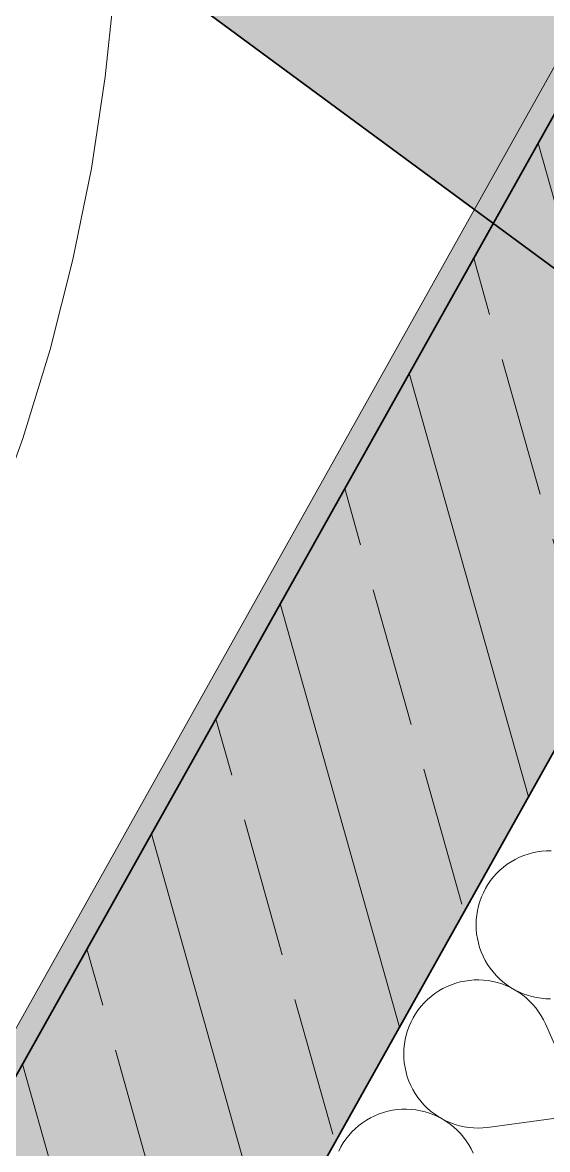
# Model space of a CAD drawing. Header units: metres. Extents: x -36 to 59, y 39 to 183.
# Drawn here: x 13.083 to 13.421, y 151.721 to 152.446 of the extents above; entities that cross this region are included whole.
import ezdxf

# ---------------------------------------------------------------- set-up
doc = ezdxf.new("R2010")
doc.units = ezdxf.units.M
doc.header["$MEASUREMENT"] = 0
for name, pattern in [('Punktlinie', [0.0035, 0, -0.0035]), ('Strichlinie_ eng', [0.0023, 0.0015, -0.0008]), ('Wipeout_Contour', [1, 0, -1])]:
    doc.linetypes.add(name, pattern=pattern)
for name, color, linetype in [('10  Decken', 7, 'Continuous'), ('10  Fassade_Deckschraffur', 7, 'Continuous'), ('10  Treppen + Rampen', 7, 'Continuous'), ('10  Wand Massiv', 7, 'Continuous'), ('10  Wand Massiv_Schnittschraffur', 7, 'Continuous'), ('20  Boden Aufbauten', 7, 'Continuous'), ('Neubau_10  Treppen + Rampen', 7, 'Continuous')]:
    doc.layers.add(name, color=color, linetype=linetype)

# ---------------------------------------------------------------- blocks, each defined once
blk = doc.blocks.new('*X60', base_point=(-0.16283, 98.00747))
at = {"layer": '10  Wand Massiv_Schnittschraffur', "color": 98, "linetype": 'Continuous', "lineweight": 13, "ltscale": 1000, "true_color": 0x000100}
for p, q in [((13.40563, 151.91017), (13.40286, 151.90901)), ((13.40848, 151.91115), (13.40563, 151.91017)), ((13.41139, 151.91195), (13.40848, 151.91115)), ((13.41433, 151.91257), (13.41139, 151.91195)), ((13.41732, 151.913), (13.41433, 151.91257)), ((13.42032, 151.91324), (13.41732, 151.913)), ((13.42333, 151.91329), (13.42032, 151.91324)), ((13.39263, 151.90269), (13.39035, 151.90072)), ((13.39503, 151.90451), (13.39263, 151.90269)), ((13.39754, 151.90617), (13.39503, 151.90451)), ((13.40016, 151.90767), (13.39754, 151.90617)), ((13.40286, 151.90901), (13.40016, 151.90767)), ((13.38619, 151.89637), (13.38432, 151.89401)), ((13.3882, 151.89861), (13.38619, 151.89637)), ((13.39035, 151.90072), (13.3882, 151.89861)), ((13.38105, 151.88895), (13.37966, 151.88628)), ((13.38261, 151.89153), (13.38105, 151.88895)), ((13.38432, 151.89401), (13.38261, 151.89153)), ((13.37741, 151.88069), (13.37655, 151.87781)), ((13.37845, 151.88352), (13.37741, 151.88069)), ((13.37966, 151.88628), (13.37845, 151.88352)), ((13.37587, 151.87487), (13.37538, 151.8719)), ((13.37655, 151.87781), (13.37587, 151.87487)), ((13.37509, 151.8689), (13.37498, 151.86589)), ((13.37498, 151.86589), (13.37506, 151.86288)), ((13.37538, 151.8719), (13.37509, 151.8689)), ((13.37506, 151.86288), (13.37533, 151.85988)), ((13.37533, 151.85988), (13.37579, 151.8569)), ((13.37579, 151.8569), (13.37644, 151.85396)), ((13.37644, 151.85396), (13.37727, 151.85107)), ((13.37727, 151.85107), (13.37829, 151.84823)), ((13.37829, 151.84823), (13.37948, 151.84547)), ((13.37948, 151.84547), (13.38084, 151.84278)), ((13.38084, 151.84278), (13.38237, 151.84019)), ((13.38237, 151.84019), (13.38406, 151.83769)), ((13.38406, 151.83769), (13.38591, 151.83531)), ((13.36778, 151.82949), (13.36483, 151.82887)), ((13.37076, 151.82991), (13.36778, 151.82949)), ((13.37377, 151.83015), (13.37076, 151.82991)), ((13.37678, 151.8302), (13.37377, 151.83015)), ((13.37979, 151.83006), (13.37678, 151.8302)), ((13.38278, 151.82973), (13.37979, 151.83006)), ((13.38575, 151.82921), (13.38278, 151.82973)), ((13.38591, 151.83531), (13.3879, 151.83305)), ((13.3879, 151.83305), (13.39003, 151.83093)), ((13.39003, 151.83093), (13.3923, 151.82894)), ((13.35099, 151.82309), (13.34848, 151.82142)), ((13.3536, 151.82459), (13.35099, 151.82309)), ((13.3563, 151.82592), (13.3536, 151.82459)), ((13.35908, 151.82708), (13.3563, 151.82592)), ((13.36193, 151.82807), (13.35908, 151.82708)), ((13.36483, 151.82887), (13.36193, 151.82807)), ((13.38867, 151.8285), (13.38575, 151.82921)), ((13.39155, 151.82761), (13.38867, 151.8285)), ((13.39437, 151.82654), (13.39155, 151.82761)), ((13.3923, 151.82894), (13.39468, 151.8271)), ((13.39711, 151.82529), (13.39437, 151.82654)), ((13.39468, 151.8271), (13.39717, 151.82541)), ((13.39977, 151.82388), (13.39711, 151.82529)), ((13.39717, 151.82541), (13.39977, 151.82388)), ((13.39977, 151.82388), (13.40246, 151.82252)), ((13.40233, 151.82229), (13.39977, 151.82388)), ((13.40479, 151.82055), (13.40233, 151.82229)), ((13.40246, 151.82252), (13.40523, 151.82133)), ((13.34165, 151.81552), (13.33964, 151.81328)), ((13.3438, 151.81763), (13.34165, 151.81552)), ((13.34608, 151.8196), (13.3438, 151.81763)), ((13.34848, 151.82142), (13.34608, 151.8196)), ((13.40713, 151.81866), (13.40479, 151.82055)), ((13.40523, 151.82133), (13.40806, 151.82033)), ((13.40935, 151.81662), (13.40713, 151.81866)), ((13.40806, 151.82033), (13.41096, 151.8195)), ((13.41143, 151.81445), (13.40935, 151.81662)), ((13.41096, 151.8195), (13.4139, 151.81885)), ((13.4139, 151.81885), (13.41688, 151.8184)), ((13.41688, 151.8184), (13.41988, 151.81813)), ((13.41988, 151.81813), (13.42289, 151.81806)), ((13.33605, 151.80844), (13.3345, 151.80586)), ((13.33777, 151.81092), (13.33605, 151.80844)), ((13.33964, 151.81328), (13.33777, 151.81092)), ((13.41338, 151.81215), (13.41143, 151.81445)), ((13.41517, 151.80973), (13.41338, 151.81215)), ((13.41681, 151.8072), (13.41517, 151.80973)), ((13.33189, 151.80044), (13.33085, 151.79761)), ((13.33311, 151.80319), (13.33189, 151.80044)), ((13.3345, 151.80586), (13.33311, 151.80319)), ((13.41828, 151.80457), (13.41681, 151.8072)), ((13.41959, 151.80186), (13.41828, 151.80457)), ((13.43886, 151.75831), (13.41959, 151.80186)), ((13.32999, 151.79472), (13.32932, 151.79179)), ((13.33085, 151.79761), (13.32999, 151.79472)), ((13.32883, 151.78881), (13.32853, 151.78582)), ((13.32932, 151.79179), (13.32883, 151.78881)), ((13.32853, 151.78582), (13.32842, 151.78281)), ((13.32842, 151.78281), (13.32851, 151.7798)), ((13.32851, 151.7798), (13.32878, 151.7768)), ((13.32878, 151.7768), (13.32924, 151.77382)), ((13.32924, 151.77382), (13.32989, 151.77088)), ((13.32989, 151.77088), (13.33072, 151.76798)), ((13.33072, 151.76798), (13.33173, 151.76515)), ((13.33173, 151.76515), (13.33292, 151.76238)), ((13.33292, 151.76238), (13.33429, 151.75969)), ((13.33429, 151.75969), (13.33582, 151.7571)), ((13.33582, 151.7571), (13.33751, 151.75461)), ((13.33751, 151.75461), (13.33936, 151.75223)), ((13.33936, 151.75223), (13.34135, 151.74997)), ((13.34135, 151.74997), (13.34348, 151.74784)), ((13.30975, 151.74284), (13.30705, 151.7415)), ((13.31253, 151.744), (13.30975, 151.74284)), ((13.31538, 151.74498), (13.31253, 151.744)), ((13.31828, 151.74578), (13.31538, 151.74498)), ((13.32123, 151.7464), (13.31828, 151.74578)), ((13.32421, 151.74683), (13.32123, 151.7464)), ((13.32721, 151.74707), (13.32421, 151.74683)), ((13.33022, 151.74712), (13.32721, 151.74707)), ((13.33323, 151.74697), (13.33022, 151.74712)), ((13.33623, 151.74664), (13.33323, 151.74697)), ((13.33919, 151.74612), (13.33623, 151.74664)), ((13.34212, 151.74542), (13.33919, 151.74612)), ((13.345, 151.74453), (13.34212, 151.74542)), ((13.34348, 151.74784), (13.34574, 151.74585)), ((13.34781, 151.74345), (13.345, 151.74453)), ((13.34574, 151.74585), (13.34813, 151.74401)), ((13.35056, 151.74221), (13.34781, 151.74345)), ((13.34813, 151.74401), (13.35062, 151.74232)), ((13.29953, 151.73652), (13.29725, 151.73455)), ((13.30193, 151.73834), (13.29953, 151.73652)), ((13.30444, 151.74), (13.30193, 151.73834)), ((13.30705, 151.7415), (13.30444, 151.74)), ((13.35321, 151.74079), (13.35056, 151.74221)), ((13.35062, 151.74232), (13.35322, 151.7408)), ((13.35578, 151.73921), (13.35321, 151.74079)), ((13.35322, 151.7408), (13.35591, 151.73944)), ((13.35824, 151.73747), (13.35578, 151.73921)), ((13.35591, 151.73944), (13.35867, 151.73825)), ((13.36058, 151.73557), (13.35824, 151.73747)), ((13.35867, 151.73825), (13.36151, 151.73724)), ((13.3628, 151.73354), (13.36058, 151.73557)), ((13.36151, 151.73724), (13.36441, 151.73641)), ((13.36441, 151.73641), (13.36735, 151.73577)), ((13.36735, 151.73577), (13.37033, 151.73531)), ((13.37033, 151.73531), (13.37333, 151.73505)), ((13.37935, 151.73508), (13.38235, 151.73539)), ((13.42955, 151.74169), (13.38235, 151.73539)), ((13.29308, 151.7302), (13.29122, 151.72784)), ((13.2951, 151.73244), (13.29308, 151.7302)), ((13.29725, 151.73455), (13.2951, 151.73244)), ((13.36488, 151.73136), (13.3628, 151.73354)), ((13.36682, 151.72906), (13.36488, 151.73136)), ((13.36862, 151.72664), (13.36682, 151.72906)), ((13.37333, 151.73505), (13.37634, 151.73497)), ((13.37634, 151.73497), (13.37935, 151.73508)), ((13.28795, 151.72278), (13.28656, 151.72011)), ((13.2895, 151.72536), (13.28795, 151.72278)), ((13.29122, 151.72784), (13.2895, 151.72536)), ((13.37026, 151.72411), (13.36862, 151.72664)), ((13.37173, 151.72149), (13.37026, 151.72411)), ((13.37304, 151.71877), (13.37173, 151.72149))]:
    blk.add_line(p, q, dxfattribs=at)

msp = doc.modelspace()

# ---------------------------------------------------------------- linework, layer by layer
at = {"layer": '10  Decken', "color": 7, "linetype": 'Punktlinie', "lineweight": 13, "ltscale": 1000, "flags": 128}
msp.add_lwpolyline([(3.35106, 124.73772), (1.93228, 125.53267), (0.80805, 123.5262), (0.65538, 123.61174), (0.77756, 123.82981), (-1.59971, 125.1618), (-1.81781, 125.284), (-0.68867, 127.29922), (-0.61016, 127.25523), (11.11774, 148.18657), (11.25732, 148.10836), (13.85324, 152.74142), (13.89686, 152.71698), (13.99231, 152.88734), (17.72923, 150.13158)], dxfattribs=at)
at = {"layer": '10  Treppen + Rampen', "color": 7, "linetype": 'Strichlinie_ eng', "lineweight": 13, "ltscale": 1000}
msp.add_arc((11.92618, 152.56514), 1.22, 330.19145, 60.3734, dxfattribs=at)
at = {"layer": '20  Boden Aufbauten', "color": 7, "linetype": 'Continuous', "lineweight": 13, "ltscale": 1000, "flags": 128}
msp.add_lwpolyline([(8.45986, 154.7767), (8.34499, 154.57169), (11.8346, 152.61645), (11.7124, 152.39835), (13.02095, 151.66516), (14.09632, 153.58443), (14.00908, 153.63331), (14.13128, 153.85141), (12.84014, 154.57484), (12.71794, 154.35674), (9.29816, 156.27285), (9.18329, 156.06784), (8.96519, 156.19004), (8.24176, 154.8989)], close=True, dxfattribs=at)

# ---------------------------------------------------------------- next in the draw order: wipeouts: each hides what was drawn before it
at = {"color": 254, "linetype": 'Wipeout_Contour', "lineweight": 0, "ltscale": 608.917516}
msp.add_wipeout([(13.98597, 152.27048), (13.25521, 150.96625), (13.2587, 150.96429), (13.98946, 152.26852)], dxfattribs=at).dxf.layer = '10  Fassade_Deckschraffur'

# ---------------------------------------------------------------- next in the draw order: hatches: boundary and pattern name
at = {"layer": '10  Wand Massiv_Schnittschraffur', "linetype": 'Continuous', "lineweight": 18}
for points in [[(13.66567, 152.84651), (11.06976, 148.21346), (11.08284, 148.20612), (13.67876, 152.83918)], [(11.25732, 148.10836), (13.85324, 152.74142), (13.67876, 152.83918), (11.08284, 148.20612)]]:
    msp.add_hatch(color=171, dxfattribs=at).paths.add_polyline_path(points)
at = {"layer": '10  Wand Massiv_Schnittschraffur', "linetype": 'Continuous', "lineweight": 13, "true_color": 0x000100}
h = msp.add_hatch(dxfattribs=at)
h.set_pattern_fill('Gips_0002', color=98, style=0, pattern_type=2)
h.set_pattern_definition([(87.605446, (0, 0), (-0.02497817, 0.001044517), [0, -0.025])])
h.paths.add_polyline_path([(13.66567, 152.84651), (11.06976, 148.21346), (11.08284, 148.20612), (13.67876, 152.83918)])
h = msp.add_hatch(dxfattribs=at)
h.set_pattern_fill('Beton__Stahlbeton_0002', color=98, style=0, pattern_type=2)
h.set_pattern_definition([(105.73796, (0, 0), (0.11550147, 0.03254858), []), (105.73796, (-0.05775, -0.01627), (0.11550147, 0.03254858), [0.09, -0.03])])
h.paths.add_polyline_path([(11.25732, 148.10836), (13.85324, 152.74142), (13.67876, 152.83918), (11.08284, 148.20612)])
at = {"layer": 'Neubau_10  Treppen + Rampen', "linetype": 'Continuous', "lineweight": 0, "true_color": 0x8f8f8f}
msp.add_hatch(color=252, dxfattribs=at).paths.add_polyline_path([(17.32271, 149.41361), (18.82173, 152.06108), (1.22359, 162.02526), (0.69985, 161.09051), (9.31124, 156.26552), (8.937, 155.59759)])

# ---------------------------------------------------------------- next in the draw order: linework, layer by layer
at = {"layer": '10  Wand Massiv', "color": 7, "linetype": 'Continuous', "lineweight": 35, "ltscale": 1000}
for p, q in [((13.67876, 152.83918), (11.08284, 148.20612)), ((11.25732, 148.10836), (13.82122, 152.68427))]:
    msp.add_line(p, q, dxfattribs=at)
at = {"layer": '10  Wand Massiv', "color": 7, "linetype": 'Continuous', "lineweight": 13, "ltscale": 1000, "flags": 128}
msp.add_lwpolyline([(13.66567, 152.84651), (11.06976, 148.21346)], dxfattribs=at)
at = {"layer": 'Neubau_10  Treppen + Rampen', "color": 8, "linetype": 'Continuous', "lineweight": 35, "ltscale": 1000, "flags": 128}
msp.add_lwpolyline([(1.22359, 162.02526), (0.69985, 161.09051), (9.31124, 156.26552), (8.937, 155.59759), (17.32271, 149.41361)], dxfattribs=at)

# ---------------------------------------------------------------- next in the draw order: block references
at = {"layer": '10  Treppen + Rampen', "color": 7, "linetype": 'Continuous', "lineweight": 13, "ltscale": 1000}
msp.add_blockref('*X60', (-0.16283, 98.00747), dxfattribs=at)

doc.saveas('drawing.dxf')
